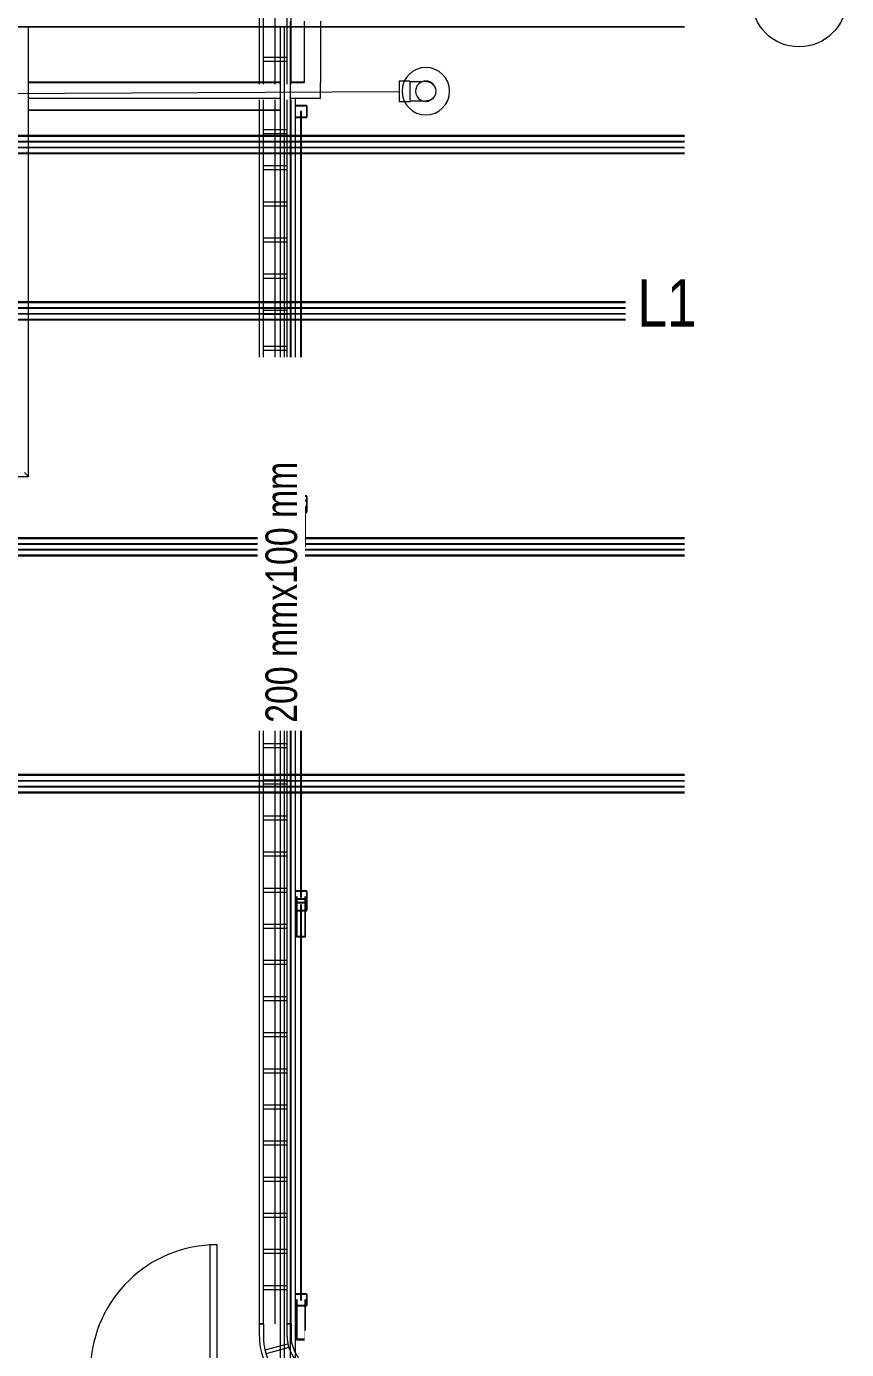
# Model space of a CAD drawing. Header units: centimetres. Extents: x -1906 to 5208, y -261 to 2955.
# Drawn here: x 3813 to 4332, y 1367 to 2204 of the extents above; entities that cross this region are included whole.
import ezdxf

# ---------------------------------------------------------------- set-up
doc = ezdxf.new("R2010")
doc.units = ezdxf.units.CM
doc.linetypes.add('_Overhead_2_', pattern=[0.47625, 0.3175, -0.15875])
doc.linetypes.add('Hidden', pattern=[0.714375, 0.47625, -0.238125])
for name, color, linetype, lineweight in [('A-CLNG', 7, 'Continuous', 18), ('A-DETL-HDLN', 7, 'Hidden', 18), ('A-DOOR', 7, 'Continuous', 18), ('A-FLOR', 7, 'Continuous', 18), ('A-FLOR-HRAL', 7, 'Continuous', 9), ('A-GENM', 7, 'Continuous', 18), ('A-WALL', 7, 'Continuous', 18), ('E-CABL-TRAY', 7, 'Continuous', 18), ('E-CABL-TRAY-CNTR', 7, 'Continuous', 18), ('E-CABL-TRAY-IDEN', 7, 'Continuous', 9), ('E-LITE-EQPM', 7, 'Continuous', 18), ('E-LITE-EQPM-IDEN', 7, 'Continuous', 18), ('P-PIPE', 7, 'Continuous', 18), ('S-BEAM', 7, 'Continuous', 18), ('S-GRID-IDEN', 7, 'Continuous', 9)]:
    doc.layers.add(name, color=color, linetype=linetype, lineweight=lineweight)
doc.styles.add('Arial_1', font='arial.ttf', dxfattribs={"width": 0.8, "height": 30})
doc.styles.add('Century Gothic_1', font='GOTHIC.TTF', dxfattribs={"width": 0.8, "height": 20})

# ---------------------------------------------------------------- blocks, each defined once
blk = doc.blocks.new('Costanera Perfil Z - Parametrizado - h_22cm-1718325-Planta Bodega almacenamiento insumos')
at = {"layer": 'S-BEAM', "color": 254, "lineweight": 9, "true_color": 0xcccccc}
for p, q in [((5.5, 4686.98), (5.5, 1568.73)), ((5.54, 4686.98), (5.54, 1568.73)), ((5.84, 4686.98), (5.84, 1568.73))]:
    blk.add_line(p, q, dxfattribs=at)
blk = doc.blocks.new('Costanera Perfil Z - Parametrizado - h_22cm-1724022-Planta Bodega almacenamiento insumos')
at = {"layer": 'S-BEAM', "color": 254, "lineweight": 9, "true_color": 0xcccccc}
for p, q in [((-5.84, 536.03), (-5.84, -2655.09)), ((-5.54, 536.03), (-5.54, -2655.09)), ((-5.5, -2655.09), (-5.5, 536.03)), ((-5.26, 536.03), (-5.26, -2655.09)), ((1.67, 536.03), (1.67, -2655.09)), ((2.01, 536.03), (2.01, -2655.09)), ((-2.01, -1975.04), (-2.01, -2655.09)), ((-1.67, -1975.04), (-1.67, -2655.09)), ((5.26, -1975.04), (5.26, -2655.09)), ((5.5, -1975.04), (5.5, -2655.09)), ((5.54, -1975.04), (5.54, -2655.09)), ((5.84, -1975.04), (5.84, -2655.09))]:
    blk.add_line(p, q, dxfattribs=at)
blk = doc.blocks.new('Costanera Perfil Z - Parametrizado - h_22cm-1724225-Planta Bodega almacenamiento insumos')
at = {"layer": 'S-BEAM', "color": 254, "lineweight": 9, "true_color": 0xcccccc}
for p, q in [((-5.84, 466), (-5.84, -2652.25)), ((-5.54, 466), (-5.54, -2652.25)), ((-5.5, -2652.25), (-5.5, 466)), ((-5.26, 466), (-5.26, -2652.25)), ((1.67, 466), (1.67, -2652.25)), ((2.01, 466), (2.01, -2652.25)), ((-2.01, -1972.2), (-2.01, -2652.25)), ((-1.67, -1972.2), (-1.67, -2652.25)), ((5.26, -1972.2), (5.26, -2652.25)), ((5.5, -1972.2), (5.5, -2652.25)), ((5.54, -1972.2), (5.54, -2652.25)), ((5.84, -1972.2), (5.84, -2652.25))]:
    blk.add_line(p, q, dxfattribs=at)
blk = doc.blocks.new('Costanera Perfil Z - Parametrizado - h_22cm-1724293-Planta Bodega almacenamiento insumos')
at = {"layer": 'S-BEAM', "color": 254, "lineweight": 9, "true_color": 0xcccccc}
for p, q in [((-5.84, 464.58), (-5.84, -2653.67)), ((-5.54, 464.58), (-5.54, -2653.67)), ((-5.5, -2653.67), (-5.5, 464.58)), ((-5.26, 464.58), (-5.26, -2653.67)), ((1.67, 464.58), (1.67, -2653.67)), ((2.01, 464.58), (2.01, -2653.67)), ((-2.01, -1973.62), (-2.01, -2653.67)), ((-1.67, -1973.62), (-1.67, -2653.67)), ((5.26, -1973.62), (5.26, -2653.67)), ((5.5, -1973.62), (5.5, -2653.67)), ((5.54, -1973.62), (5.54, -2653.67)), ((5.84, -1973.62), (5.84, -2653.67))]:
    blk.add_line(p, q, dxfattribs=at)
blk = doc.blocks.new('Costanera Perfil Z - Parametrizado - h_22cm-V76-Planta Bodega almacenamiento insumos')
at = {"layer": 'S-BEAM', "color": 254, "lineweight": 9, "true_color": 0xcccccc}
for p, q in [((-5.84, 464.58), (-5.84, -2653.67)), ((-5.54, 464.58), (-5.54, -2653.67)), ((-5.5, -2653.67), (-5.5, 464.58)), ((-5.26, 464.58), (-5.26, -2653.67)), ((1.67, 464.58), (1.67, -2653.67)), ((2.01, 464.58), (2.01, -2653.67)), ((-2.01, -1973.62), (-2.01, -2653.67)), ((-1.67, -1973.62), (-1.67, -2653.67)), ((5.26, -1973.62), (5.26, -2653.67)), ((5.5, -1973.62), (5.5, -2653.67)), ((5.54, -1973.62), (5.54, -2653.67)), ((5.84, -1973.62), (5.84, -2653.67))]:
    blk.add_line(p, q, dxfattribs=at)
blk = doc.blocks.new('PQ_RVR_EST-01_ZZ_ZZ_MO_T_A_rvt-2-Planta Bodega almacenamiento insumos')
at = {"layer": 'A-CLNG', "color": 254, "true_color": 0xd4d4d4}
for p, q in [((-2276.33, 2169.31), (-2117.16, 2169.31)), ((-2110.67, 2169.31), (-2101.64, 2169.31))]:
    blk.add_line(p, q, dxfattribs=at)
at = {"layer": 'S-BEAM', "color": 254, "lineweight": 9, "true_color": 0xcccccc}
for name, p, rotation in [('Costanera Perfil Z - Parametrizado - h_22cm-1718325-Planta Bodega almacenamiento insumos', (-6548.44, 2209.6), 269.9999999999998), ('Costanera Perfil Z - Parametrizado - h_22cm-V76-Planta Bodega almacenamiento insumos', (-4515.13, 2129.67), 89.99999999999964), ('Costanera Perfil Z - Parametrizado - h_22cm-1724293-Planta Bodega almacenamiento insumos', (-4515.13, 2024.39), 89.99999999999964), ('Costanera Perfil Z - Parametrizado - h_22cm-1724225-Planta Bodega almacenamiento insumos', (-4513.71, 1875.07), 89.99999999999964), ('Costanera Perfil Z - Parametrizado - h_22cm-1724022-Planta Bodega almacenamiento insumos', (-4516.54, 1725.16), 89.99999999999964)]:
    blk.add_blockref(name, p, dxfattribs=dict(at, rotation=rotation))
blk = doc.blocks.new('Cerca Interior - Cerca Interior-1518818-Planta Bodega almacenamiento insumos')
at = {"layer": 'A-GENM', "color": 254, "lineweight": 9, "true_color": 0xd4d4d4}
for p, q in [((0, 2.8), (-25.3, 2.8)), ((-25.3, 2.8), (-25.3, -2.8)), ((-25, 2.5), (0, 2.5)), ((-25, -2.5), (-25, 2.5)), ((-3.75, 3.45), (-3.75, -3.45)), ((-3.6, -3.45), (-3.6, 3.45)), ((3.45, 3.75), (-3.45, 3.75)), ((-3.45, 3.6), (3.45, 3.6)), ((0, 2.5), (0, 2.8)), ((3.6, 0.25), (0, 0.25)), ((0, 0.25), (0, 0.18)), ((3.6, 3.45), (3.6, -3.45)), ((3.75, -3.45), (3.75, 3.45)), ((229.7, 0.25), (3.75, 0.25)), ((246.25, 0.25), (230, 0.25)), ((246.25, 3.45), (246.25, -3.45)), ((246.4, -3.45), (246.4, 3.45)), ((250, 0.25), (246.4, 0.25)), ((253.45, 3.75), (246.55, 3.75)), ((246.55, 3.6), (253.45, 3.6)), ((250, -0.25), (250, 0.25)), ((253.6, 3.45), (253.6, -3.45)), ((253.75, -3.45), (253.75, 3.45)), ((-25.3, -2.8), (0, -2.8)), ((0, -2.5), (-25, -2.5)), ((3.45, -3.6), (-3.45, -3.6)), ((-3.45, -3.75), (3.45, -3.75)), ((0, -0.24), (0, -0.25)), ((0, -0.25), (3.6, -0.25)), ((0, -2.8), (0, -2.5)), ((3.75, -0.25), (229.7, -0.25)), ((230, -0.25), (246.25, -0.25)), ((246.4, -0.25), (250, -0.25)), ((253.45, -3.6), (246.55, -3.6)), ((246.55, -3.75), (253.45, -3.75))]:
    blk.add_line(p, q, dxfattribs=at)
for centre, radius, start, end in [((-3.45, 3.45), 0.3, 90, 180), ((-3.45, 3.45), 0.3, 90, 180), ((-3.45, 3.45), 0.15, 90, 180), ((-3.45, 3.45), 0.15, 90, 180), ((0, 0), 0.25, 360, 180), ((0, 0), 0.25, 180, 360), ((0, 0), 0.25, 90, 165), ((3.45, 3.45), 0.3, 0, 90), ((3.45, 3.45), 0.3, 360, 90), ((3.45, 3.45), 0.15, 360, 90), ((3.45, 3.45), 0.15, 0, 90), ((10, 0), 0.25, 0, 180), ((10, 0), 0.25, 180, 360), ((20, 0), 0.25, 0, 180), ((20, 0), 0.25, 180, 360), ((30, 0), 0.25, 0, 180), ((30, 0), 0.25, 180, 360), ((40, 0), 0.25, 0, 180), ((40, 0), 0.25, 180, 360), ((50, 0), 0.25, 0, 180), ((50, 0), 0.25, 180, 360), ((60, 0), 0.25, 0, 180), ((60, 0), 0.25, 180, 360), ((70, 0), 0.25, 0, 180), ((70, 0), 0.25, 180, 360), ((80, 0), 0.25, 0, 180), ((80, 0), 0.25, 180, 360), ((90, 0), 0.25, 0, 180), ((90, 0), 0.25, 180, 360), ((100, 0), 0.25, 0, 180), ((100, 0), 0.25, 180, 360), ((110, 0), 0.25, 0, 180), ((110, 0), 0.25, 180, 360), ((120, 0), 0.25, 0, 180), ((120, 0), 0.25, 180, 360), ((130, 0), 0.25, 0, 180), ((130, 0), 0.25, 180, 360), ((140, 0), 0.25, 0, 180), ((140, 0), 0.25, 180, 360), ((150, 0), 0.25, 0, 180), ((150, 0), 0.25, 180, 360), ((160, 0), 0.25, 0, 180), ((160, 0), 0.25, 180, 360), ((170, 0), 0.25, 0, 180), ((170, 0), 0.25, 180, 360), ((180, 0), 0.25, 0, 180), ((180, 0), 0.25, 180, 360), ((190, 0), 0.25, 0, 180), ((190, 0), 0.25, 180, 360), ((200, 0), 0.25, 0, 180), ((200, 0), 0.25, 180, 360), ((210, 0), 0.25, 0, 180), ((210, 0), 0.25, 180, 360), ((220, 0), 0.25, 0, 180), ((220, 0), 0.25, 180, 360), ((230, 0), 0.25, 0, 180), ((230, 0), 0.25, 180, 360), ((240, 0), 0.25, 0, 180), ((240, 0), 0.25, 180, 360), ((246.55, 3.45), 0.3, 90, 180), ((246.55, 3.45), 0.3, 90, 180), ((246.55, 3.45), 0.15, 90, 180), ((246.55, 3.45), 0.15, 90, 180), ((253.45, 3.45), 0.3, 360, 90), ((253.45, 3.45), 0.15, 0, 90), ((253.45, 3.45), 0.15, 0, 90), ((253.45, 3.45), 0.3, 0, 30), ((-3.45, -3.45), 0.3, 180, 270), ((-3.45, -3.45), 0.3, 180, 270), ((-3.45, -3.45), 0.15, 180, 270), ((-3.45, -3.45), 0.15, 180, 270), ((0, 0), 0.25, 195, 270), ((3.45, -3.45), 0.3, 270, 0), ((3.45, -3.45), 0.15, 270, 360), ((3.45, -3.45), 0.3, 270, 360), ((3.45, -3.45), 0.15, 270, 0), ((246.55, -3.45), 0.3, 180, 270), ((246.55, -3.45), 0.3, 180, 270), ((246.55, -3.45), 0.15, 180, 270), ((246.55, -3.45), 0.15, 180, 270), ((253.45, -3.45), 0.15, 270, 360), ((253.45, -3.45), 0.3, 270, 360), ((253.45, -3.45), 0.15, 270, 0), ((253.45, -3.45), 0.3, 330, 0)]:
    blk.add_arc(centre, radius, start, end, dxfattribs=at)
blk = doc.blocks.new('Cerca Interior - Cerca Interior-V85-Planta Bodega almacenamiento insumos')
at = {"layer": 'A-GENM', "color": 254, "lineweight": 9, "true_color": 0xd4d4d4}
for p, q in [((0, 2.8), (-25.3, 2.8)), ((-25.3, 2.8), (-25.3, -2.8)), ((-25, 2.5), (0, 2.5)), ((-25, -2.5), (-25, 2.5)), ((-3.75, 3.45), (-3.75, -3.45)), ((-3.6, -3.45), (-3.6, 3.45)), ((3.45, 3.75), (-3.45, 3.75)), ((-3.45, 3.6), (3.45, 3.6)), ((0, 2.5), (0, 2.8)), ((3.6, 0.25), (0, 0.25)), ((0, 0.25), (0, 0.18)), ((3.6, 3.45), (3.6, -3.45)), ((3.75, -3.45), (3.75, 3.45)), ((65.87, 0.25), (3.75, 0.25)), ((69.7, 0.25), (65.87, 0.25)), ((70.05, 0.25), (69.7, 0.25)), ((73.38, 0.25), (70.05, 0.25)), ((73.73, 0.25), (73.38, 0.25)), ((77.55, 0.25), (73.73, 0.25)), ((215.79, 0.25), (77.55, 0.25)), ((219.61, 0.25), (215.79, 0.25)), ((219.96, 0.25), (219.61, 0.25)), ((221.7, 0.25), (219.96, 0.25)), ((223.29, 0.25), (222, 0.25)), ((223.64, 0.25), (223.29, 0.25)), ((227.47, 0.25), (223.64, 0.25)), ((243.25, 0.25), (227.47, 0.25)), ((246.25, 0.25), (243.4, 0.25)), ((246.25, 3.45), (246.25, -3.45)), ((246.4, -3.45), (246.4, 3.45)), ((250, 0.25), (246.4, 0.25)), ((253.45, 3.75), (246.55, 3.75)), ((246.55, 3.6), (253.45, 3.6)), ((250, -0.25), (250, 0.25)), ((253.6, 3.45), (253.6, -3.45)), ((253.75, -3.45), (253.75, 3.45)), ((-25.3, -2.8), (0, -2.8)), ((0, -2.5), (-25, -2.5)), ((3.45, -3.6), (-3.45, -3.6)), ((-3.45, -3.75), (3.45, -3.75)), ((0, -0.24), (0, -0.25)), ((0, -0.25), (3.6, -0.25)), ((0, -2.8), (0, -2.5)), ((3.75, -0.25), (65.87, -0.25)), ((65.87, -0.25), (69.7, -0.25)), ((69.7, -0.25), (70.05, -0.25)), ((70.05, -0.25), (73.38, -0.25)), ((73.38, -0.25), (73.73, -0.25)), ((73.73, -0.25), (77.55, -0.25)), ((77.55, -0.25), (215.79, -0.25)), ((215.79, -0.25), (219.61, -0.25)), ((219.61, -0.25), (219.96, -0.25)), ((219.96, -0.25), (221.7, -0.25)), ((222, -0.25), (223.29, -0.25)), ((223.29, -0.25), (223.64, -0.25)), ((223.64, -0.25), (227.47, -0.25)), ((227.47, -0.25), (243.25, -0.25)), ((243.4, -0.25), (246.25, -0.25)), ((246.4, -0.25), (250, -0.25)), ((253.45, -3.6), (246.55, -3.6)), ((246.55, -3.75), (253.45, -3.75))]:
    blk.add_line(p, q, dxfattribs=at)
for centre, radius, start, end in [((-3.45, 3.45), 0.3, 90, 180), ((-3.45, 3.45), 0.3, 150, 180), ((-3.45, 3.45), 0.15, 90, 180), ((-3.45, 3.45), 0.15, 90, 180), ((0, 0), 0.25, 360, 180), ((0, 0), 0.25, 180, 360), ((0, 0), 0.25, 90, 165), ((3.45, 3.45), 0.3, 0, 90), ((3.45, 3.45), 0.3, 360, 90), ((3.45, 3.45), 0.15, 360, 90), ((3.45, 3.45), 0.15, 0, 90), ((10, 0), 0.25, 0, 180), ((10, 0), 0.25, 180, 360), ((20, 0), 0.25, 0, 180), ((20, 0), 0.25, 180, 360), ((30, 0), 0.25, 0, 180), ((30, 0), 0.25, 180, 360), ((40, 0), 0.25, 0, 180), ((40, 0), 0.25, 180, 360), ((50, 0), 0.25, 0, 180), ((50, 0), 0.25, 180, 360), ((60, 0), 0.25, 0, 180), ((60, 0), 0.25, 180, 360), ((70, 0), 0.25, 75, 180), ((70, 0), 0.25, 180, 285), ((70, 0), 0.25, 0, 75), ((70, 0), 0.25, 330, 360), ((80, 0), 0.25, 0, 180), ((80, 0), 0.25, 180, 360), ((90, 0), 0.25, 0, 180), ((90, 0), 0.25, 180, 360), ((100, 0), 0.25, 0, 180), ((100, 0), 0.25, 180, 360), ((110, 0), 0.25, 0, 180), ((110, 0), 0.25, 180, 360), ((120, 0), 0.25, 0, 180), ((120, 0), 0.25, 180, 360), ((130, 0), 0.25, 0, 180), ((130, 0), 0.25, 180, 360), ((140, 0), 0.25, 0, 180), ((140, 0), 0.25, 180, 360), ((150, 0), 0.25, 0, 180), ((150, 0), 0.25, 180, 360), ((160, 0), 0.25, 0, 180), ((160, 0), 0.25, 180, 360), ((170, 0), 0.25, 0, 180), ((170, 0), 0.25, 180, 360), ((180, 0), 0.25, 0, 180), ((180, 0), 0.25, 180, 360), ((190, 0), 0.25, 0, 180), ((190, 0), 0.25, 180, 360), ((200, 0), 0.25, 0, 180), ((200, 0), 0.25, 180, 360), ((210, 0), 0.25, 0, 180), ((210, 0), 0.25, 180, 360), ((220, 0), 0.25, 105, 180), ((220, 0), 0.25, 180, 255), ((220, 0), 0.25, 60, 105), ((220, 0), 0.25, 45, 60), ((220, 0), 0.25, 300, 360), ((220, 0), 0.25, 15, 45), ((220, 0), 0.25, 0, 15), ((230, 0), 0.25, 0, 180), ((230, 0), 0.25, 180, 360), ((240, 0), 0.25, 0, 180), ((240, 0), 0.25, 180, 360), ((246.55, 3.45), 0.3, 90, 180), ((246.55, 3.45), 0.3, 150, 180), ((246.55, 3.45), 0.15, 90, 180), ((246.55, 3.45), 0.15, 90, 180), ((253.45, 3.45), 0.3, 0, 90), ((253.45, 3.45), 0.3, 360, 90), ((253.45, 3.45), 0.15, 0, 90), ((253.45, 3.45), 0.15, 0, 90), ((-3.45, -3.45), 0.3, 180, 210), ((-3.45, -3.45), 0.3, 180, 270), ((-3.45, -3.45), 0.15, 180, 270), ((-3.45, -3.45), 0.15, 180, 270), ((0, 0), 0.25, 195, 270), ((3.45, -3.45), 0.3, 270, 0), ((3.45, -3.45), 0.15, 270, 360), ((3.45, -3.45), 0.3, 270, 360), ((3.45, -3.45), 0.15, 270, 0), ((70, 0), 0.25, 285, 330), ((220, 0), 0.25, 255, 270), ((220, 0), 0.25, 270, 300), ((246.55, -3.45), 0.3, 180, 210), ((246.55, -3.45), 0.3, 180, 270), ((246.55, -3.45), 0.15, 180, 270), ((246.55, -3.45), 0.15, 180, 270), ((253.45, -3.45), 0.3, 270, 0), ((253.45, -3.45), 0.15, 270, 360), ((253.45, -3.45), 0.3, 270, 360), ((253.45, -3.45), 0.15, 270, 0)]:
    blk.add_arc(centre, radius, start, end, dxfattribs=at)
blk = doc.blocks.new('Cerca Interior - Cerca Interior-V86-Planta Bodega almacenamiento insumos')
at = {"layer": 'A-GENM', "color": 254, "lineweight": 9, "true_color": 0xd4d4d4}
for p, q in [((-23.71, 2.8), (-25.3, 2.8)), ((-25.3, 2.8), (-25.3, -2.8)), ((-25, 2.5), (-23.71, 2.5)), ((-25, -2.5), (-25, 2.5)), ((-23.36, 2.8), (-23.71, 2.8)), ((-23.71, 2.5), (-23.36, 2.5)), ((-19.53, 2.8), (-23.36, 2.8)), ((-23.36, 2.5), (-19.53, 2.5)), ((0, 2.8), (-19.53, 2.8)), ((-19.53, 2.5), (0, 2.5)), ((-3.75, 3.45), (-3.75, -3.45)), ((-3.6, -3.45), (-3.6, 3.45)), ((3.45, 3.75), (-3.45, 3.75)), ((-3.45, 3.6), (3.45, 3.6)), ((0, 2.5), (0, 2.8)), ((3.6, 0.25), (0, 0.25)), ((0, 0.25), (0, 0.18)), ((3.6, 3.45), (3.6, -3.45)), ((3.75, -3.45), (3.75, 3.45)), ((6.6, 0.25), (3.75, 0.25)), ((118.1, 0.25), (6.76, 0.25)), ((121.93, 0.25), (118.1, 0.25)), ((122.28, 0.25), (121.93, 0.25)), ((125.61, 0.25), (122.28, 0.25)), ((125.94, 0.25), (125.61, 0.25)), ((129.78, 0.25), (125.96, 0.25)), ((223.39, 0.25), (129.78, 0.25)), ((227.21, 0.25), (223.39, 0.25)), ((227.56, 0.25), (227.21, 0.25)), ((230.89, 0.25), (227.56, 0.25)), ((231.24, 0.25), (230.89, 0.25)), ((235.07, 0.25), (231.24, 0.25)), ((246.25, 0.25), (235.07, 0.25)), ((246.25, 3.45), (246.25, -3.45)), ((246.4, -3.45), (246.4, 3.45)), ((250, 0.25), (246.4, 0.25)), ((253.45, 3.75), (246.55, 3.75)), ((246.55, 3.6), (253.45, 3.6)), ((250, -0.25), (250, 0.25)), ((253.6, 3.45), (253.6, -3.45)), ((253.75, -3.45), (253.75, 3.45)), ((-25.3, -2.8), (-23.71, -2.8)), ((-23.71, -2.5), (-25, -2.5)), ((-23.36, -2.5), (-23.71, -2.5)), ((-23.71, -2.8), (-23.36, -2.8)), ((-19.53, -2.5), (-23.36, -2.5)), ((-23.36, -2.8), (-19.53, -2.8)), ((0, -2.5), (-19.53, -2.5)), ((-19.53, -2.8), (0, -2.8)), ((3.45, -3.6), (-3.45, -3.6)), ((-3.45, -3.75), (3.45, -3.75)), ((0, -0.24), (0, -0.25)), ((0, -0.25), (3.6, -0.25)), ((0, -2.8), (0, -2.5)), ((3.75, -0.25), (6.6, -0.25)), ((6.76, -0.25), (118.1, -0.25)), ((118.1, -0.25), (121.93, -0.25)), ((121.93, -0.25), (122.28, -0.25)), ((122.28, -0.25), (125.61, -0.25)), ((125.61, -0.25), (125.94, -0.25)), ((125.96, -0.25), (129.78, -0.25)), ((129.78, -0.25), (223.39, -0.25)), ((223.39, -0.25), (227.21, -0.25)), ((227.21, -0.25), (227.56, -0.25)), ((227.56, -0.25), (230.89, -0.25)), ((230.89, -0.25), (231.24, -0.25)), ((231.24, -0.25), (235.07, -0.25)), ((235.07, -0.25), (246.25, -0.25)), ((246.4, -0.25), (250, -0.25)), ((253.45, -3.6), (246.55, -3.6)), ((246.55, -3.75), (253.45, -3.75))]:
    blk.add_line(p, q, dxfattribs=at)
for centre, radius, start, end in [((-3.45, 3.45), 0.3, 90, 180), ((-3.45, 3.45), 0.3, 90, 180), ((-3.45, 3.45), 0.15, 90, 180), ((-3.45, 3.45), 0.15, 90, 180), ((0, 0), 0.25, 360, 180), ((0, 0), 0.25, 180, 360), ((3.45, 3.45), 0.3, 360, 90), ((3.45, 3.45), 0.15, 360, 90), ((3.45, 3.45), 0.15, 0, 90), ((3.45, 3.45), 0.3, 0, 30), ((10, 0), 0.25, 0, 180), ((10, 0), 0.25, 180, 360), ((20, 0), 0.25, 0, 180), ((20, 0), 0.25, 180, 360), ((30, 0), 0.25, 0, 180), ((30, 0), 0.25, 180, 360), ((40, 0), 0.25, 0, 180), ((40, 0), 0.25, 180, 360), ((50, 0), 0.25, 0, 180), ((50, 0), 0.25, 180, 360), ((60, 0), 0.25, 0, 180), ((60, 0), 0.25, 180, 360), ((70, 0), 0.25, 0, 180), ((70, 0), 0.25, 180, 360), ((80, 0), 0.25, 0, 180), ((80, 0), 0.25, 180, 360), ((90, 0), 0.25, 0, 180), ((90, 0), 0.25, 180, 360), ((100, 0), 0.25, 0, 180), ((100, 0), 0.25, 180, 360), ((110, 0), 0.25, 0, 180), ((110, 0), 0.25, 180, 360), ((120, 0), 0.25, 0, 180), ((120, 0), 0.25, 180, 195), ((120, 0), 0.25, 345, 360), ((130, 0), 0.25, 150, 180), ((130, 0), 0.25, 180, 210), ((130, 0), 0.25, 0, 150), ((130, 0), 0.25, 210, 360), ((140, 0), 0.25, 0, 180), ((140, 0), 0.25, 180, 360), ((150, 0), 0.25, 0, 180), ((150, 0), 0.25, 180, 360), ((160, 0), 0.25, 0, 180), ((160, 0), 0.25, 180, 360), ((170, 0), 0.25, 0, 180), ((170, 0), 0.25, 180, 360), ((180, 0), 0.25, 0, 180), ((180, 0), 0.25, 180, 360), ((190, 0), 0.25, 0, 180), ((190, 0), 0.25, 180, 360), ((200, 0), 0.25, 0, 180), ((200, 0), 0.25, 180, 360), ((210, 0), 0.25, 0, 180), ((210, 0), 0.25, 180, 360), ((220, 0), 0.25, 0, 180), ((220, 0), 0.25, 180, 360), ((230, 0), 0.25, 165, 180), ((230, 0), 0.25, 180, 225), ((230, 0), 0.25, 150, 165), ((230, 0), 0.25, 135, 150), ((230, 0), 0.25, 120, 135), ((230, 0), 0.25, 105, 120), ((230, 0), 0.25, 90, 105), ((230, 0), 0.25, 75, 90), ((230, 0), 0.25, 60, 75), ((230, 0), 0.25, 45, 60), ((230, 0), 0.25, 30, 45), ((230, 0), 0.25, 15, 30), ((230, 0), 0.25, 0, 15), ((230, 0), 0.25, 345, 360), ((240, 0), 0.25, 0, 180), ((240, 0), 0.25, 180, 360), ((246.55, 3.45), 0.3, 90, 180), ((246.55, 3.45), 0.3, 90, 180), ((246.55, 3.45), 0.15, 90, 180), ((246.55, 3.45), 0.15, 90, 180), ((253.45, 3.45), 0.3, 0, 90), ((253.45, 3.45), 0.3, 360, 90), ((253.45, 3.45), 0.15, 0, 90), ((253.45, 3.45), 0.15, 0, 90), ((-3.45, -3.45), 0.3, 180, 270), ((-3.45, -3.45), 0.3, 180, 270), ((-3.45, -3.45), 0.15, 180, 270), ((-3.45, -3.45), 0.15, 180, 270), ((3.45, -3.45), 0.15, 270, 360), ((3.45, -3.45), 0.3, 270, 360), ((3.45, -3.45), 0.15, 270, 0), ((3.45, -3.45), 0.3, 330, 0), ((120, 0), 0.25, 195, 270), ((120, 0), 0.25, 270, 345), ((230, 0), 0.25, 225, 240), ((230, 0), 0.25, 240, 255), ((230, 0), 0.25, 255, 270), ((230, 0), 0.25, 270, 285), ((230, 0), 0.25, 285, 300), ((230, 0), 0.25, 300, 315), ((230, 0), 0.25, 315, 330), ((230, 0), 0.25, 330, 345), ((246.55, -3.45), 0.3, 180, 270), ((246.55, -3.45), 0.3, 180, 270), ((246.55, -3.45), 0.15, 180, 270), ((246.55, -3.45), 0.15, 180, 270), ((253.45, -3.45), 0.3, 270, 0), ((253.45, -3.45), 0.15, 270, 360), ((253.45, -3.45), 0.3, 270, 360), ((253.45, -3.45), 0.15, 270, 0)]:
    blk.add_arc(centre, radius, start, end, dxfattribs=at)
blk = doc.blocks.new('Railing - Railing-1570653-Planta Bodega almacenamiento insumos')
at = {"layer": 'A-FLOR-HRAL', "color": 253, "true_color": 0xaaaaaa}
for p, q in [((-2276.33, 2203.76), (-2276.33, 2204.24)), ((-2276.33, 2135.51), (-2276.33, 2203.76)), ((-2117.17, 2204.24), (-2117.17, 2203.76)), ((-2117.17, 2203.76), (-2117.17, 2135.51)), ((-2114.67, 2204.24), (-2114.67, 2203.76)), ((-2114.67, 2203.76), (-2114.67, 2135.51)), ((-2110.67, 2203.76), (-2110.67, 2207.59)), ((-2110.67, 2135.51), (-2110.67, 2203.76)), ((-2276.33, 2131.68), (-2276.33, 2135.51)), ((-2117.17, 2135.51), (-2117.17, 2131.68)), ((-2114.67, 2135.51), (-2114.67, 2131.68)), ((-2110.67, 2131.68), (-2110.67, 2135.51)), ((-2276.33, 2131.34), (-2276.33, 2131.68)), ((-2276.33, 2128), (-2276.33, 2131.34)), ((-2276.33, 2127.66), (-2276.33, 2128)), ((-2276.33, 2123.83), (-2276.33, 2127.66)), ((-2117.17, 2131.68), (-2117.17, 2131.34)), ((-2117.17, 2131.34), (-2117.17, 2128)), ((-2117.17, 2128), (-2117.17, 2127.66)), ((-2117.17, 2127.66), (-2117.17, 2123.83)), ((-2114.67, 2131.68), (-2114.67, 2131.34)), ((-2114.67, 2131.34), (-2114.67, 2128)), ((-2114.67, 2128), (-2114.67, 2127.66)), ((-2114.67, 2127.66), (-2114.67, 2123.83)), ((-2110.67, 2131.34), (-2110.67, 2131.68)), ((-2110.67, 2128), (-2110.67, 2131.34)), ((-2110.67, 2127.66), (-2110.67, 2128)), ((-2110.67, 2123.83), (-2110.67, 2127.66)), ((-2276.33, 2030.23), (-2276.33, 2123.83)), ((-2117.17, 2123.83), (-2117.17, 2030.23)), ((-2114.67, 2123.83), (-2114.67, 2030.23)), ((-2110.67, 2030.23), (-2110.67, 2123.83)), ((-2276.33, 2026.4), (-2276.33, 2030.23)), ((-2276.33, 2026.05), (-2276.33, 2026.39)), ((-2117.17, 2030.23), (-2117.17, 2026.4)), ((-2117.17, 2026.39), (-2117.17, 2026.05)), ((-2114.67, 2030.23), (-2114.67, 2026.4)), ((-2114.67, 2026.39), (-2114.67, 2026.05)), ((-2110.67, 2026.4), (-2110.67, 2030.23)), ((-2110.67, 2026.05), (-2110.67, 2026.39)), ((-2276.33, 2022.72), (-2276.33, 2026.05)), ((-2276.33, 2022.37), (-2276.33, 2022.72)), ((-2276.33, 2018.55), (-2276.33, 2022.37)), ((-2276.33, 1919.52), (-2276.33, 2018.55)), ((-2117.17, 2026.05), (-2117.17, 2022.72)), ((-2117.17, 2022.72), (-2117.17, 2022.37)), ((-2117.17, 2022.37), (-2117.17, 2018.55)), ((-2117.17, 2018.55), (-2117.17, 1880.91)), ((-2114.67, 2026.05), (-2114.67, 2022.72)), ((-2114.67, 2022.72), (-2114.67, 2022.37)), ((-2114.67, 2022.37), (-2114.67, 2018.55)), ((-2114.67, 2018.55), (-2114.67, 1880.91)), ((-2110.67, 2022.72), (-2110.67, 2026.05)), ((-2110.67, 2022.37), (-2110.67, 2022.72)), ((-2110.67, 2018.55), (-2110.67, 2022.37)), ((-2110.67, 1880.91), (-2110.67, 2018.55)), ((-2541.51, 1919.52), (-2276.33, 1919.52)), ((-2117.17, 1880.91), (-2117.17, 1877.08)), ((-2117.17, 1877.08), (-2117.17, 1876.74)), ((-2117.17, 1876.74), (-2117.17, 1873.4)), ((-2114.67, 1880.91), (-2114.67, 1877.08)), ((-2114.67, 1877.08), (-2114.67, 1876.74)), ((-2114.67, 1876.74), (-2114.67, 1873.4)), ((-2110.67, 1877.08), (-2110.67, 1880.91)), ((-2110.67, 1876.74), (-2110.67, 1877.08)), ((-2110.67, 1873.4), (-2110.67, 1876.74)), ((-2117.17, 1873.4), (-2117.17, 1873.06)), ((-2117.17, 1873.06), (-2117.17, 1869.23)), ((-2117.17, 1869.23), (-2117.17, 1731)), ((-2114.67, 1873.4), (-2114.67, 1873.06)), ((-2114.67, 1873.06), (-2114.67, 1869.23)), ((-2114.67, 1869.23), (-2114.67, 1731)), ((-2110.67, 1873.06), (-2110.67, 1873.4)), ((-2110.67, 1869.23), (-2110.67, 1873.06)), ((-2110.67, 1731), (-2110.67, 1869.23)), ((-2117.17, 1731), (-2117.17, 1727.17)), ((-2117.17, 1727.17), (-2117.17, 1726.82)), ((-2117.17, 1726.82), (-2117.17, 1723.49)), ((-2114.67, 1731), (-2114.67, 1727.17)), ((-2114.67, 1727.17), (-2114.67, 1726.82)), ((-2114.67, 1726.82), (-2114.67, 1723.49)), ((-2110.67, 1727.17), (-2110.67, 1731)), ((-2110.67, 1726.82), (-2110.67, 1727.17)), ((-2110.67, 1723.49), (-2110.67, 1726.82)), ((-2117.17, 1723.49), (-2117.17, 1723.14)), ((-2117.17, 1723.14), (-2117.17, 1719.32)), ((-2117.17, 1719.32), (-2117.17, 1179.55)), ((-2114.67, 1723.49), (-2114.67, 1723.14)), ((-2114.67, 1723.14), (-2114.67, 1719.32)), ((-2114.67, 1719.32), (-2114.67, 1179.55)), ((-2110.67, 1723.14), (-2110.67, 1723.49)), ((-2110.67, 1719.32), (-2110.67, 1723.14)), ((-2110.67, 1179.55), (-2110.67, 1719.32))]:
    blk.add_line(p, q, dxfattribs=at)
blk.add_open_spline([(-2278.83, 1922.02), (-2278.79, 1921.99), (-2278.71, 1921.91), (-2278.59, 1921.78), (-2278.46, 1921.65), (-2278.33, 1921.52), (-2278.2, 1921.39), (-2278.07, 1921.26), (-2277.94, 1921.13), (-2277.81, 1921), (-2277.68, 1920.88), (-2277.56, 1920.76), (-2277.44, 1920.64), (-2277.33, 1920.52), (-2277.22, 1920.41), (-2277.07, 1920.27), (-2276.94, 1920.14), (-2276.82, 1920.02), (-2276.71, 1919.91), (-2276.59, 1919.78), (-2276.47, 1919.67), (-2276.36, 1919.56), (-2276.33, 1919.52), (-2276.33, 1919.52)], degree=3, knots=[0.4195062, 0.4195062, 0.4195062, 0.4195062, 0.4375, 0.4583333, 0.4791667, 0.5, 0.5208333, 0.5416667, 0.5625, 0.5833333, 0.6041667, 0.625, 0.6458333, 0.6666667, 0.6875, 0.7083333, 0.75, 0.7708333, 0.7916667, 0.8333333, 0.875, 0.9166667, 1, 1, 1, 1], dxfattribs=at)
blk = doc.blocks.new('M_Door-Passage-Single-Flush - 800 x 2000mm-1954125-Planta Bodega almacenamiento insumos')
at = {"layer": 'A-DOOR', "color": 253, "true_color": 0xaaaaaa}
for p, q in [((40, 81.885), (35.5, 81.885)), ((35.5, 81.885), (35.5, 4.385)), ((40, 4.385), (40, 81.885))]:
    blk.add_line(p, q, dxfattribs=at)
at = {"layer": 'A-DOOR', "color": 253, "lineweight": 9, "true_color": 0xaaaaaa}
blk.add_arc((40, 1.885), 80, 90, 178.203407, dxfattribs=at)
blk = doc.blocks.new('PQ_RVR_ARQ-01_ZZ_ZZ_MO_T_A_rvt-2-Planta Bodega almacenamiento insumos')
at = {"layer": 'A-FLOR', "color": 254, "linetype": '_Overhead_2_', "lineweight": 9, "true_color": 0xd4d4d4}
for p, q in [((-2276.33, 2151.23), (-2117.16, 2151.23)), ((-2117.16, 2151.23), (-2276.33, 2151.23))]:
    blk.add_line(p, q, dxfattribs=at)
at = {"layer": 'A-WALL', "color": 253, "lineweight": 9, "true_color": 0xaaaaaa}
for p, q in [((-2101.64, 2203.76), (-2101.64, 2207.59)), ((-2101.64, 2168.73), (-2101.64, 2203.76)), ((-2091.64, 2207.59), (-2091.64, 2203.76)), ((-2091.64, 2203.76), (-2091.64, 2168.73)), ((-2276.33, 2168.73), (-2117.16, 2168.73)), ((-2110.67, 2168.73), (-2101.64, 2168.73)), ((-2091.64, 2158.73), (-2091.64, 2168.73)), ((-2117.16, 2158.73), (-2276.33, 2158.73)), ((-2107.67, 2158.73), (-2110.67, 2158.73)), ((-2091.64, 2158.73), (-2110.67, 2158.73)), ((-2107.67, 2158.73), (-2107.67, 2135.51)), ((-2107.67, 2135.51), (-2107.67, 2131.68)), ((-2107.67, 2131.68), (-2107.67, 2131.34)), ((-2107.67, 2131.34), (-2107.67, 2128)), ((-2107.67, 2128), (-2107.67, 2127.66)), ((-2107.67, 2127.66), (-2107.67, 2123.83)), ((-2107.67, 2123.83), (-2107.67, 2030.23)), ((-2107.67, 2030.23), (-2107.67, 2026.4)), ((-2107.67, 2026.39), (-2107.67, 2026.05)), ((-2107.67, 2026.05), (-2107.67, 2022.72)), ((-2107.67, 2022.72), (-2107.67, 2022.37)), ((-2107.67, 2022.37), (-2107.67, 2018.55)), ((-2107.67, 2018.55), (-2107.67, 1880.91)), ((-2107.67, 1880.91), (-2107.67, 1877.08)), ((-2107.67, 1877.08), (-2107.67, 1876.74)), ((-2107.67, 1876.74), (-2107.67, 1873.4)), ((-2107.67, 1873.4), (-2107.67, 1873.06)), ((-2107.67, 1873.06), (-2107.67, 1869.23)), ((-2107.67, 1869.23), (-2107.67, 1731)), ((-2107.67, 1731), (-2107.67, 1727.17)), ((-2107.67, 1727.17), (-2107.67, 1726.82)), ((-2107.67, 1726.82), (-2107.67, 1723.49)), ((-2107.67, 1723.49), (-2107.67, 1723.14)), ((-2107.67, 1723.14), (-2107.67, 1719.32)), ((-2107.67, 1719.32), (-2107.67, 1179.55))]:
    blk.add_line(p, q, dxfattribs=at)
at = {"layer": 'A-DOOR', "color": 253, "lineweight": 9, "true_color": 0xaaaaaa}
blk.add_blockref('M_Door-Passage-Single-Flush - 800 x 2000mm-1954125-Planta Bodega almacenamiento insumos', (-2197.04, 1351.4), dxfattribs=at)
at = {"layer": 'A-FLOR-HRAL', "color": 253, "lineweight": 9, "true_color": 0xaaaaaa}
blk.add_blockref('Railing - Railing-1570653-Planta Bodega almacenamiento insumos', (0, 0), dxfattribs=at)
at = {"layer": 'A-GENM', "color": 253, "lineweight": 9, "true_color": 0xaaaaaa, "rotation": 89.9999999999999}
for name, p in [('Cerca Interior - Cerca Interior-V86-Planta Bodega almacenamiento insumos', (-2103.91, 1900.44)), ('Cerca Interior - Cerca Interior-V85-Planta Bodega almacenamiento insumos', (-2103.91, 1653.44)), ('Cerca Interior - Cerca Interior-1518818-Planta Bodega almacenamiento insumos', (-2103.91, 1398.44))]:
    blk.add_blockref(name, p, dxfattribs=at)
blk = doc.blocks.new('EPC_Codo 90_ - Codo 90_-1470543-Planta Bodega almacenamiento insumos')
at = {"layer": 'E-CABL-TRAY', "lineweight": 9}
for p, q in [((-16.04, 7.46), (-16.04, 10)), ((-16.04, 10), (-8.04, 10)), ((-3.43, 7.9), (-0.98, 8.56)), ((-0.98, 8.56), (2.85, -5.72)), ((8.89, 16.68), (1.96, 12.68)), ((3.23, 10.48), (10.16, 14.48)), ((10.16, 14.48), (8.89, 16.68)), ((-8.04, 7.46), (-16.04, 7.46)), ((0.39, -6.37), (-3.43, 7.9)), ((17.62, 1.56), (10.69, -2.44)), ((18.89, -0.64), (17.62, 1.56)), ((-16.04, -10), (-16.04, -7.46)), ((-16.04, -7.46), (-8.04, -7.46)), ((11.96, -4.64), (18.89, -0.64)), ((-8.04, -10), (-16.04, -10))]:
    blk.add_line(p, q, dxfattribs=at)
for radius in [20, 22.54, 37.46, 40]:
    blk.add_arc((-8.04, 30), radius, 270, 300, dxfattribs=at)
blk = doc.blocks.new('Lighting-Pendant-Vibia-NOTRH-5662 - Standard-V181-Planta Bodega almacenamiento insumos')
at = {"layer": 'E-LITE-EQPM', "color": 30, "lineweight": 25, "true_color": 0xff8000}
for radius, start, end in [(20, 57.43827, 180), (9, 0, 180), (8, 0, 180), (20, 180, 302.56173), (9, 180, 360), (8, 180, 360)]:
    blk.add_arc((0, 0), radius, start, end, dxfattribs=at)
blk = doc.blocks.new('Elbow PVC NCh - Elbow PVC NCh-1474350-Planta Bodega almacenamiento insumos')
at = {"layer": 'A-DETL-HDLN', "color": 6, "linetype": 'Continuous', "lineweight": 9, "true_color": 0xff00ff}
for p, q in [((-2035.02, 2169.71), (-2038.44, 2169.69)), ((-2038.38, 2156.8), (-2034.95, 2156.82))]:
    blk.add_line(p, q, dxfattribs=at)
at = {"layer": 'A-DETL-HDLN', "color": 6, "linetype": 'Continuous', "lineweight": 9, "true_color": 0xff00ff, "flags": 128}
for points in [[(-2035.02, 2169.52), (-2034.62, 2169.52), (-2034.22, 2169.52), (-2033.81, 2169.52), (-2033.42, 2169.52), (-2033.02, 2169.53), (-2032.63, 2169.53), (-2032.24, 2169.53), (-2031.85, 2169.53), (-2031.48, 2169.54), (-2031.1, 2169.54), (-2030.74, 2169.54), (-2030.38, 2169.54), (-2030.02, 2169.54), (-2029.68, 2169.55), (-2029.34, 2169.55), (-2029.02, 2169.55), (-2028.7, 2169.55), (-2028.39, 2169.55), (-2028.1, 2169.55), (-2027.81, 2169.56), (-2027.54, 2169.56), (-2027.28, 2169.56), (-2027.03, 2169.56), (-2026.8, 2169.56), (-2026.58, 2169.56)], [(-2025.83, 2169.57), (-2025.68, 2169.57), (-2025.54, 2169.57), (-2025.42, 2169.57), (-2025.32, 2169.57), (-2025.23, 2169.57), (-2025.15, 2169.57), (-2025.1, 2169.57), (-2025.06, 2169.57), (-2025.03, 2169.57), (-2025.02, 2169.57)], [(-2025.02, 2169.57), (-2024.77, 2169.57), (-2024.52, 2169.55), (-2024.27, 2169.53), (-2024.03, 2169.5), (-2023.78, 2169.45), (-2023.53, 2169.4), (-2023.29, 2169.34), (-2023.05, 2169.26), (-2022.82, 2169.18), (-2022.58, 2169.09), (-2022.36, 2168.99), (-2022.13, 2168.88), (-2021.91, 2168.76), (-2021.7, 2168.63), (-2021.49, 2168.5), (-2021.28, 2168.35), (-2021.08, 2168.2), (-2020.89, 2168.04), (-2020.71, 2167.87), (-2020.53, 2167.7), (-2020.36, 2167.52), (-2020.19, 2167.33), (-2020.04, 2167.13), (-2019.89, 2166.93)], [(-2026.49, 2157.06), (-2026.71, 2157.06), (-2026.95, 2157.06), (-2027.2, 2157.06), (-2027.46, 2157.06), (-2027.73, 2157.06), (-2028.01, 2157.05), (-2028.31, 2157.05), (-2028.61, 2157.05), (-2028.93, 2157.05), (-2029.25, 2157.05), (-2029.59, 2157.05), (-2029.93, 2157.04), (-2030.28, 2157.04), (-2030.64, 2157.04), (-2031.01, 2157.04), (-2031.38, 2157.04), (-2031.76, 2157.03), (-2032.14, 2157.03), (-2032.53, 2157.03), (-2032.92, 2157.03), (-2033.32, 2157.03), (-2033.72, 2157.02), (-2034.12, 2157.02), (-2034.52, 2157.02), (-2034.92, 2157.02), (-2034.95, 2157.02)], [(-2024.95, 2157.07), (-2024.96, 2157.07), (-2024.99, 2157.07), (-2025.03, 2157.07), (-2025.08, 2157.07), (-2025.15, 2157.07), (-2025.24, 2157.07), (-2025.35, 2157.07), (-2025.47, 2157.07), (-2025.6, 2157.07), (-2025.75, 2157.07)], [(-2019.81, 2159.82), (-2019.95, 2159.61), (-2020.11, 2159.42), (-2020.27, 2159.22), (-2020.43, 2159.04), (-2020.61, 2158.86), (-2020.79, 2158.69), (-2020.98, 2158.52), (-2021.17, 2158.37), (-2021.38, 2158.22), (-2021.58, 2158.08), (-2021.79, 2157.95), (-2022.01, 2157.82), (-2022.23, 2157.71), (-2022.46, 2157.6), (-2022.69, 2157.51), (-2022.93, 2157.42), (-2023.16, 2157.34), (-2023.4, 2157.27), (-2023.65, 2157.22), (-2023.89, 2157.17), (-2024.14, 2157.13), (-2024.39, 2157.1), (-2024.64, 2157.08), (-2024.89, 2157.07), (-2024.95, 2157.07)]]:
    blk.add_lwpolyline(points, dxfattribs=at)
at = {"layer": 'A-DETL-HDLN', "color": 6, "linetype": 'Continuous', "lineweight": 9, "true_color": 0xff00ff}
for start, end in [(0.30929, 180.30929), (180.30929, 0.30929)]:
    blk.add_arc((-2024.99, 2163.32), 6.45, start, end, dxfattribs=at)
for major_axis, start_param, end_param in [((-0.03, 6.44), 6.050626, 7.853982), ((-0.03, 6.25), 0, 0.261799), ((-0.03, 6.44), 1.570796, 3.374082), ((-0.03, 6.25), 2.879793, 3.141593)]:
    blk.add_ellipse((-2034.99, 2163.27), major_axis=major_axis, ratio=0.007968, start_param=start_param, end_param=end_param, dxfattribs=at)
at = {"layer": 'P-PIPE', "color": 6, "lineweight": 9, "true_color": 0xff00ff}
for p, q in [((-2038.44, 2169.69), (-2041.87, 2169.67)), ((-2041.8, 2156.78), (-2038.38, 2156.8))]:
    blk.add_line(p, q, dxfattribs=at)
for start_param, end_param in [(0, 1.570796), (1.570796, 3.141593)]:
    blk.add_ellipse((-2041.84, 2163.23), major_axis=(-0.03, 6.44), ratio=0.007968, start_param=start_param, end_param=end_param, dxfattribs=at)
blk = doc.blocks.new('Grid - 3mm-1647199-Planta Bodega almacenamiento insumos')
at = {"layer": 'S-GRID-IDEN', "color": 253, "true_color": 0xaaaaaa}
blk.add_circle((0, 0), 0.3, dxfattribs=at)

msp = doc.modelspace()

# ---------------------------------------------------------------- linework, layer by layer
at = {"layer": 'E-CABL-TRAY', "lineweight": 9}
for p, q in [((3960.52, 2167.75), (3960.52, 2331.18)), ((3963.06, 2167.77), (3963.06, 2331.18)), ((3977.98, 2167.85), (3977.98, 2331.18)), ((3980.52, 2167.86), (3980.52, 2331.18)), ((3977.98, 2184.58), (3963.06, 2184.58)), ((3977.98, 2182.04), (3963.06, 2182.04)), ((3960.52, 1383.21), (3960.52, 2157.75)), ((3963.06, 1383.21), (3963.06, 2157.77)), ((3977.98, 1383.21), (3977.98, 2157.85)), ((3980.52, 1383.21), (3980.52, 2157.86)), ((3977.98, 2138.86), (3963.06, 2138.86)), ((3977.98, 2136.32), (3963.06, 2136.32)), ((3977.98, 2116), (3963.06, 2116)), ((3977.98, 2113.46), (3963.06, 2113.46)), ((3977.98, 2093.14), (3963.06, 2093.14)), ((3977.98, 2090.6), (3963.06, 2090.6)), ((3977.98, 2070.28), (3963.06, 2070.28)), ((3977.98, 2067.74), (3963.06, 2067.74)), ((3977.98, 2047.42), (3963.06, 2047.42)), ((3977.98, 2044.88), (3963.06, 2044.88)), ((3977.98, 2024.56), (3963.06, 2024.56)), ((3977.98, 2022.02), (3963.06, 2022.02)), ((3977.98, 2001.7), (3963.06, 2001.7)), ((3977.98, 1999.16), (3963.06, 1999.16)), ((3977.98, 1978.84), (3963.06, 1978.84)), ((3977.98, 1976.3), (3963.06, 1976.3)), ((3977.98, 1955.98), (3963.06, 1955.98)), ((3977.98, 1953.44), (3963.06, 1953.44)), ((3977.98, 1933.12), (3963.06, 1933.12)), ((3977.98, 1930.58), (3963.06, 1930.58)), ((3977.98, 1910.26), (3963.06, 1910.26)), ((3977.98, 1907.72), (3963.06, 1907.72)), ((3977.98, 1887.4), (3963.06, 1887.4)), ((3977.98, 1884.86), (3963.06, 1884.86)), ((3977.98, 1864.54), (3963.06, 1864.54)), ((3977.98, 1862), (3963.06, 1862)), ((3977.98, 1841.68), (3963.06, 1841.68)), ((3977.98, 1839.14), (3963.06, 1839.14)), ((3977.98, 1818.82), (3963.06, 1818.82)), ((3977.98, 1816.28), (3963.06, 1816.28)), ((3977.98, 1795.96), (3963.06, 1795.96)), ((3977.98, 1793.42), (3963.06, 1793.42)), ((3977.98, 1773.1), (3963.06, 1773.1)), ((3977.98, 1770.56), (3963.06, 1770.56)), ((3977.98, 1750.24), (3963.06, 1750.24)), ((3977.98, 1747.7), (3963.06, 1747.7)), ((3977.98, 1727.38), (3963.06, 1727.38)), ((3977.98, 1724.84), (3963.06, 1724.84)), ((3977.98, 1704.52), (3963.06, 1704.52)), ((3977.98, 1701.98), (3963.06, 1701.98)), ((3977.98, 1681.66), (3963.06, 1681.66)), ((3977.98, 1679.12), (3963.06, 1679.12)), ((3977.98, 1658.8), (3963.06, 1658.8)), ((3977.98, 1656.26), (3963.06, 1656.26)), ((3977.98, 1635.94), (3963.06, 1635.94)), ((3977.98, 1633.4), (3963.06, 1633.4)), ((3977.98, 1613.08), (3963.06, 1613.08)), ((3977.98, 1610.54), (3963.06, 1610.54)), ((3977.98, 1590.22), (3963.06, 1590.22)), ((3977.98, 1587.68), (3963.06, 1587.68)), ((3977.98, 1567.36), (3963.06, 1567.36)), ((3977.98, 1564.82), (3963.06, 1564.82)), ((3977.98, 1544.5), (3963.06, 1544.5)), ((3977.98, 1541.96), (3963.06, 1541.96)), ((3977.98, 1521.64), (3963.06, 1521.64)), ((3977.98, 1519.1), (3963.06, 1519.1)), ((3977.98, 1498.78), (3963.06, 1498.78)), ((3977.98, 1496.24), (3963.06, 1496.24)), ((3977.98, 1475.92), (3963.06, 1475.92)), ((3977.98, 1473.38), (3963.06, 1473.38)), ((3977.98, 1453.06), (3963.06, 1453.06)), ((3977.98, 1450.52), (3963.06, 1450.52)), ((3977.98, 1430.2), (3963.06, 1430.2)), ((3977.98, 1427.66), (3963.06, 1427.66)), ((3977.98, 1407.34), (3963.06, 1407.34)), ((3977.98, 1404.8), (3963.06, 1404.8)), ((3963.06, 1383.21), (3960.52, 1383.21)), ((3980.52, 1383.21), (3977.98, 1383.21))]:
    msp.add_line(p, q, dxfattribs=at)
at = {"layer": 'E-CABL-TRAY-CNTR', "lineweight": 9}
for p, q in [((3970.52, 2167.81), (3970.52, 2331.18)), ((3970.52, 1383.21), (3970.52, 2157.81))]:
    msp.add_line(p, q, dxfattribs=at)
at = {"layer": 'P-PIPE', "color": 6, "lineweight": 9, "true_color": 0xff00ff}
msp.add_line((2189.3, 2153.19), (4048.87, 2163.23), dxfattribs=at)
for start, end in [(90, 180), (0, 90), (180, 270), (270, 0)]:
    msp.add_arc((4065.77, 2163.32), 15, start, end, dxfattribs=at)

# ---------------------------------------------------------------- block references
at = {"lineweight": 5}
for name in ['PQ_RVR_ARQ-01_ZZ_ZZ_MO_T_A_rvt-2-Planta Bodega almacenamiento insumos', 'PQ_RVR_EST-01_ZZ_ZZ_MO_T_A_rvt-2-Planta Bodega almacenamiento insumos']:
    msp.add_blockref(name, (6090.75, 0), dxfattribs=at)
at = {"layer": 'A-DETL-HDLN', "color": 6, "linetype": 'Continuous', "lineweight": 9, "true_color": 0xff00ff}
msp.add_blockref('Elbow PVC NCh - Elbow PVC NCh-1474350-Planta Bodega almacenamiento insumos', (6090.75, 0), dxfattribs=at)
at = {"layer": 'E-CABL-TRAY', "lineweight": 9, "rotation": 270}
msp.add_blockref('EPC_Codo 90_ - Codo 90_-1470543-Planta Bodega almacenamiento insumos', (3970.52, 1367.18), dxfattribs=at)
at = {"layer": 'E-LITE-EQPM', "color": 30, "lineweight": 25, "true_color": 0xff8000, "extrusion": (0, 0, -1), "rotation": 180}
msp.add_blockref('Lighting-Pendant-Vibia-NOTRH-5662 - Standard-V181-Planta Bodega almacenamiento insumos', (-4218.57, 2028.73), dxfattribs=at)
at = {"layer": 'S-GRID-IDEN', "color": 253, "true_color": 0xaaaaaa, "xscale": 99.99999999999993, "yscale": 99.99999999999993, "zscale": 99.99999999999993, "rotation": 269.9999999999996}
msp.add_blockref('Grid - 3mm-1647199-Planta Bodega almacenamiento insumos', (4301.87, 2221.38), dxfattribs=at)

# ---------------------------------------------------------------- next in the draw order: texts
at = {"layer": 'E-CABL-TRAY-IDEN', "char_height": 20, "width": 226.3965, "attachment_point": 1, "rotation": 90, "style": 'Century Gothic_1', "bg_fill": 3, "box_fill_scale": 1.25, "bg_fill_color": 256, "bg_fill_true_color": 13158600, "bg_fill_transparency": 0}
for insert in [(3964.34, 1763.58), (3994.14, 1147.48)]:
    msp.add_mtext('200 mmx100 mm', dxfattribs=dict(at, insert=insert))
at = {"layer": 'E-LITE-EQPM-IDEN', "lineweight": 9, "insert": (4199.64, 2044.34), "char_height": 30, "width": 46.1772, "attachment_point": 1, "style": 'Arial_1', "bg_fill": 3, "box_fill_scale": 1.25, "bg_fill_color": 256, "bg_fill_true_color": 13158600, "bg_fill_transparency": 0}
msp.add_mtext('L1', dxfattribs=at)

doc.saveas('drawing.dxf')
